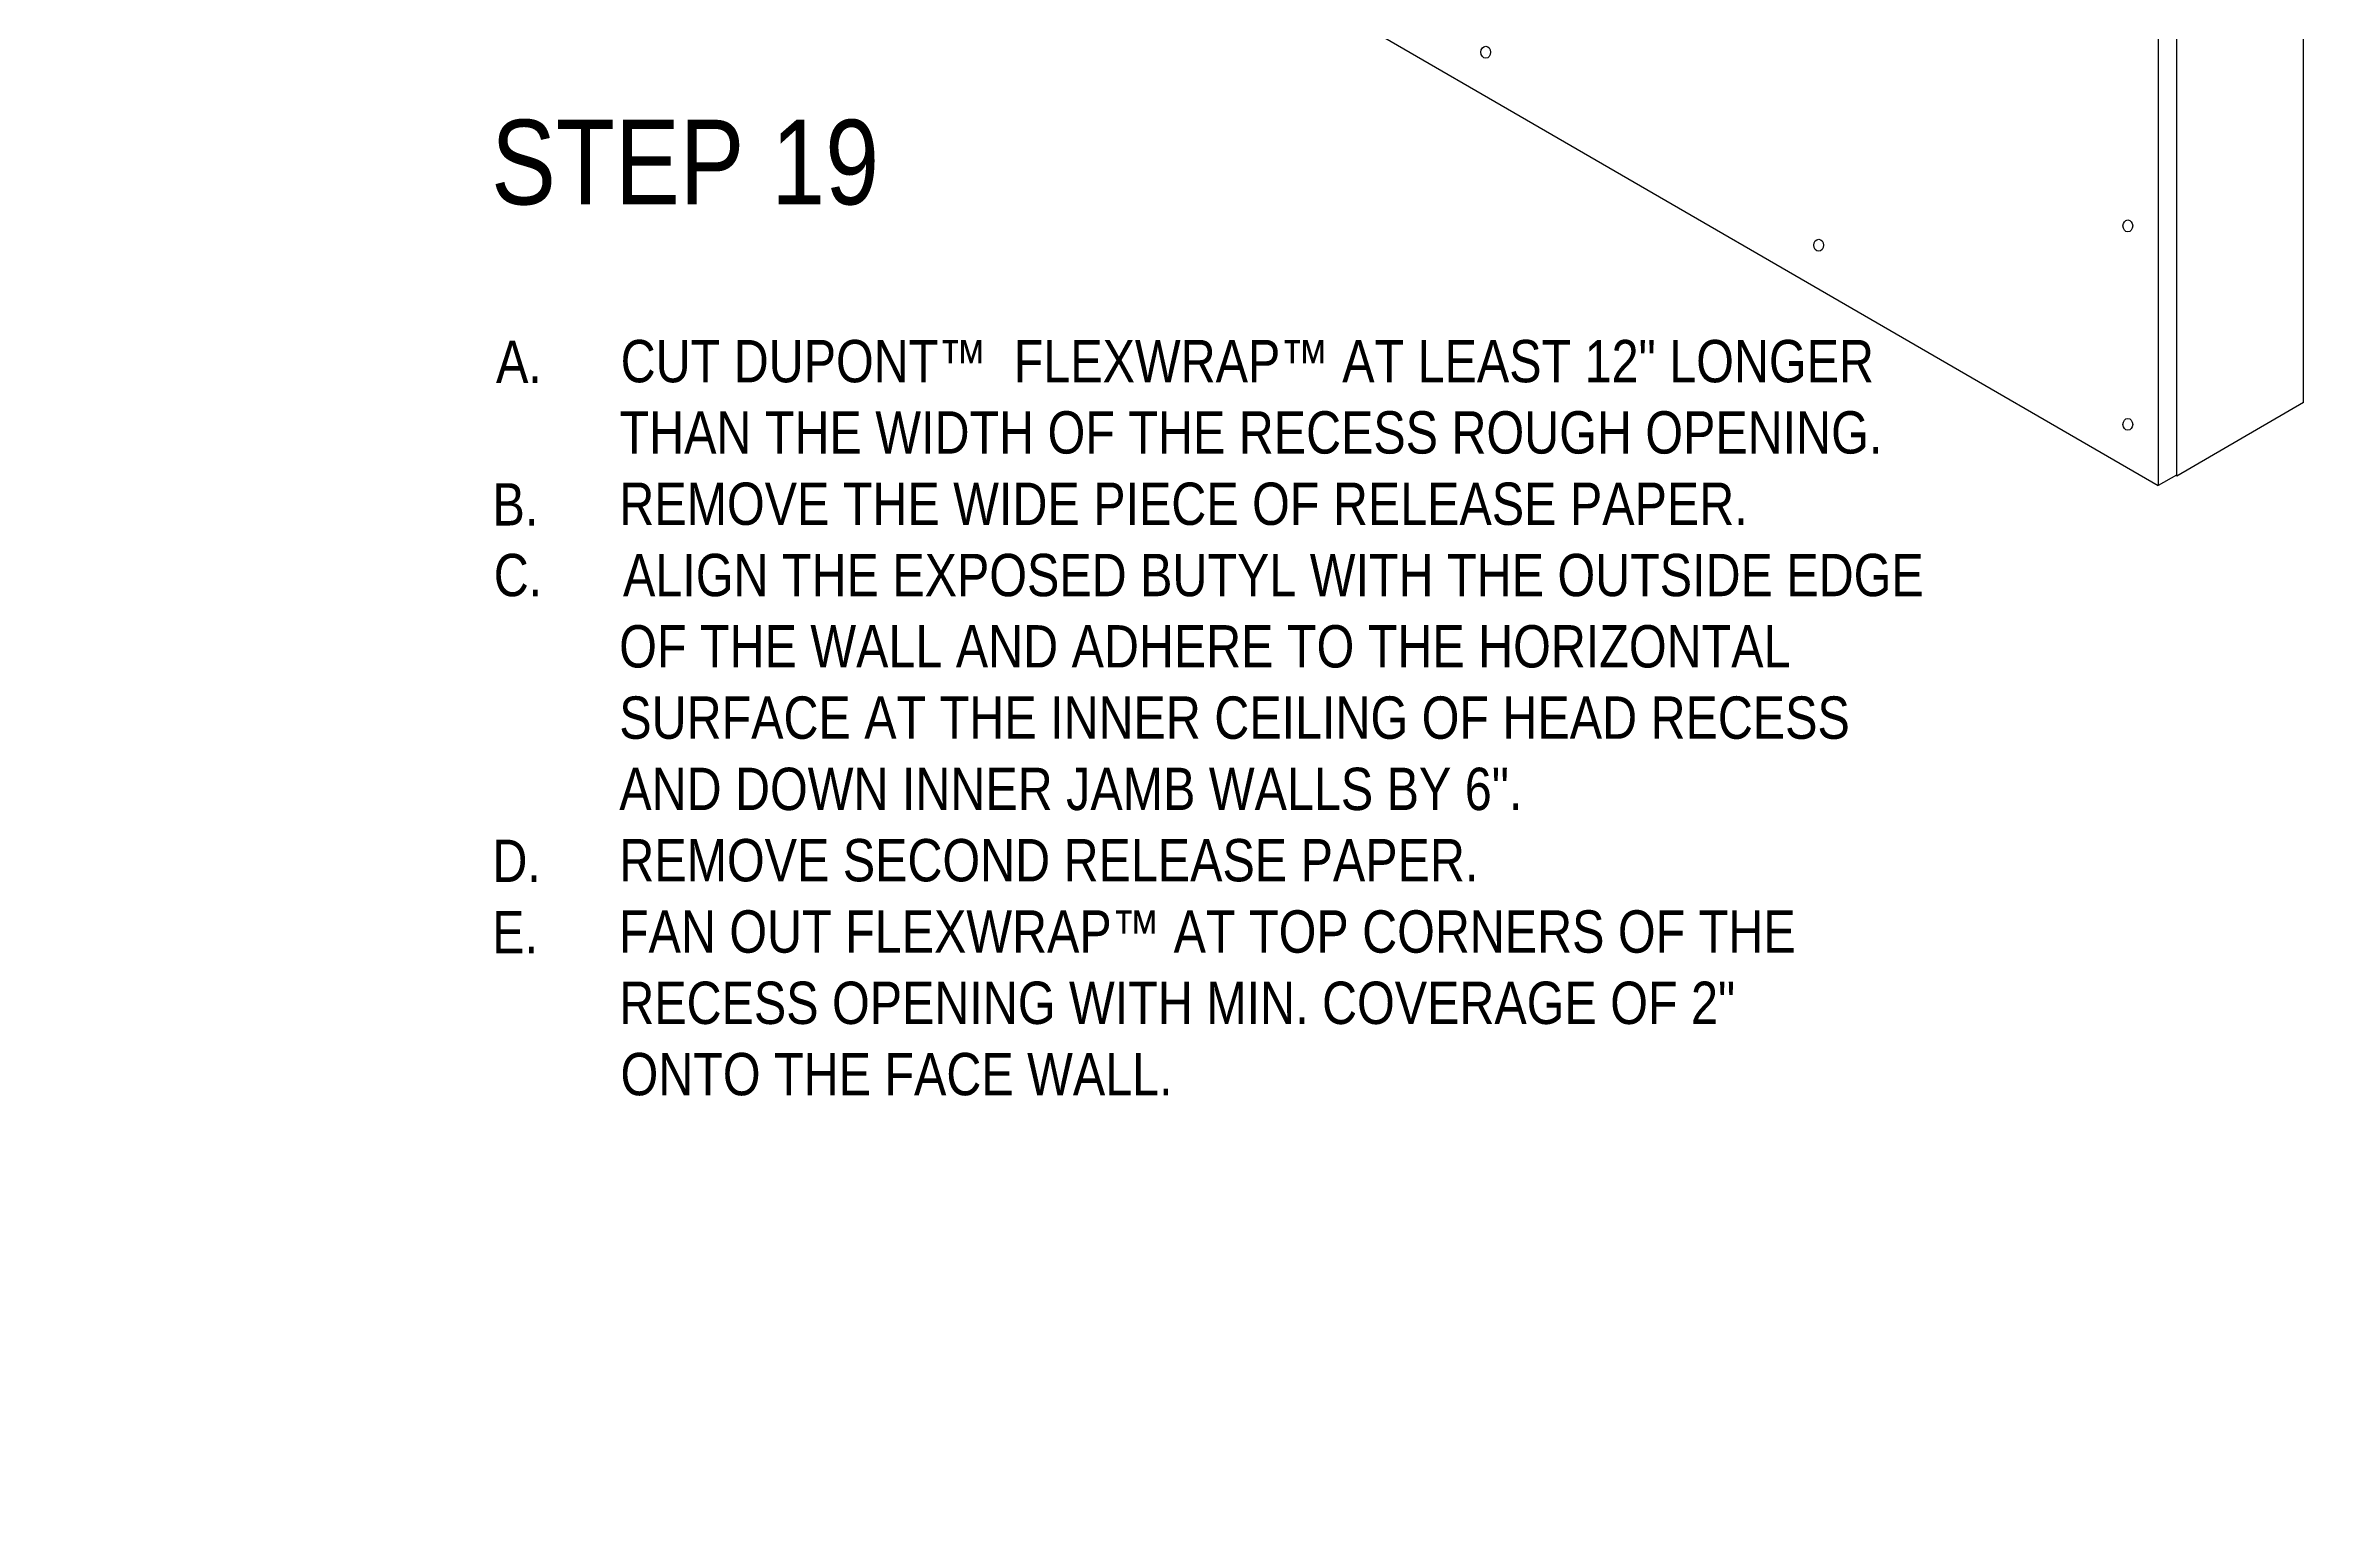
# Model space of a CAD drawing. Extents: x -1392 to 5791, y -3809 to 1722.
# Drawn here: x -609 to -1, y -2330 to -1939 of the extents above; entities that cross this region are included whole.
import ezdxf

# ---------------------------------------------------------------- set-up
doc = ezdxf.new("R2010")
doc.units = 0
doc.header["$MEASUREMENT"] = 0
for name, color, linetype, lineweight in [('.ATI-TEXT', 7, 'Continuous', 0), ('G-ANNO-TTLB', 7, 'Continuous', 0), ('WALL SCRATCH', 7, 'Continuous', 0)]:
    doc.layers.add(name, color=color, linetype=linetype, lineweight=lineweight)

# ---------------------------------------------------------------- blocks, each defined once
blk = doc.blocks.new('Block_70')
at = {"layer": '.ATI-TEXT', "char_height": 0.2, "attachment_point": 7}
for s, insert in [('\\C18;\\c0;\\FArial Narrow|b0|i0|c1;\\H11.251642;\\W1.000000;A.', (-489.61, -2028.46)), ('\\C18;\\c0;\\FArial Narrow|b0|i0|c1;\\H11.251642;\\W1.000000;CUT DUPONT™  FLEXWRAP™ AT LEAST 12" LONGER', (-456.47, -2028.46)), ('\\C18;\\c0;\\FArial Narrow|b0|i0|c1;\\H11.251642;\\W1.000000;THAN THE WIDTH OF THE RECESS ROUGH OPENING.', (-456.77, -2047.41)), ('\\C18;\\c0;\\FArial Narrow|b0|i0|c1;\\H11.251642;\\W1.000000;B.', (-490.56, -2066.37)), ('\\C18;\\c0;\\FArial Narrow|b0|i0|c1;\\H11.251642;\\W1.000000;REMOVE THE WIDE PIECE OF RELEASE PAPER.', (-456.84, -2066.37)), ('\\C18;\\c0;\\FArial Narrow|b0|i0|c1;\\H11.251642;\\W1.000000;C.', (-490.22, -2085.32)), ('\\C18;\\c0;\\FArial Narrow|b0|i0|c1;\\H11.251642;\\W1.000000;ALIGN THE EXPOSED BUTYL WITH THE OUTSIDE EDGE', (-455.85, -2085.32)), ('\\C18;\\c0;\\FArial Narrow|b0|i0|c1;\\H11.251642;\\W1.000000;OF THE WALL AND ADHERE TO THE HORIZONTAL', (-456.87, -2104.27)), ('\\C18;\\c0;\\FArial Narrow|b0|i0|c1;\\H11.251642;\\W1.000000;SURFACE AT THE INNER CEILING OF HEAD RECESS', (-456.84, -2123.22)), ('\\C18;\\c0;\\FArial Narrow|b0|i0|c1;\\H11.251642;\\W1.000000;AND DOWN INNER JAMB WALLS BY 6".', (-456.84, -2142.17)), ('\\C18;\\c0;\\FArial Narrow|b0|i0|c1;\\H11.251642;\\W1.000000;D.', (-490.58, -2161.12)), ('\\C18;\\c0;\\FArial Narrow|b0|i0|c1;\\H11.251642;\\W1.000000;REMOVE SECOND RELEASE PAPER.', (-456.84, -2161.12)), ('\\C18;\\c0;\\FArial Narrow|b0|i0|c1;\\H11.251642;\\W1.000000;E.', (-490.63, -2180.08)), ('\\C18;\\c0;\\FArial Narrow|b0|i0|c1;\\H11.251642;\\W1.000000;FAN OUT FLEXWRAP™ AT TOP CORNERS OF THE ', (-456.93, -2180.08)), ('\\C18;\\c0;\\FArial Narrow|b0|i0|c1;\\H11.251642;\\W1.000000;RECESS OPENING WITH MIN. COVERAGE OF 2"', (-456.84, -2199.03)), ('\\C18;\\c0;\\FArial Narrow|b0|i0|c1;\\H11.251642;\\W1.000000;ONTO THE FACE WALL.', (-456.51, -2217.98))]:
    blk.add_mtext(s, dxfattribs=dict(at, insert=insert))

msp = doc.modelspace()

# ---------------------------------------------------------------- hatches: boundary and pattern name
at = {"layer": 'G-ANNO-TTLB', "true_color": 0xff00ff, "transparency": 33554687}
h = msp.add_hatch(color=6, dxfattribs=at)
edge = h.paths.add_edge_path()
edge.add_spline(control_points=[(1773.02, -3692.6), (1773.02, -3692.6), (-1156.5, -3692.6), (-1156.5, -3692.6), (-1156.5, -3692.6), (-1156.5, -1235.6), (-1156.5, -1235.6), (-1156.5, -1235.6), (1773.02, -1235.6), (1773.02, -1235.6), (1773.02, -1235.6), (1773.02, -3692.6), (1773.02, -3692.6)], knot_values=[0, 0, 0, 0, 1, 1, 1, 2, 2, 2, 3, 3, 3, 4, 4, 4, 4], degree=3, periodic=0)
edge = h.paths.add_edge_path()
edge.add_spline(control_points=[(-1147.5, -1244.6), (-1147.5, -1244.6), (-1147.5, -3683.6), (-1147.5, -3683.6), (-1147.5, -3683.6), (1764.02, -3683.6), (1764.02, -3683.6), (1764.02, -3683.6), (1764.02, -1244.6), (1764.02, -1244.6), (1764.02, -1244.6), (-1147.5, -1244.6), (-1147.5, -1244.6)], knot_values=[0, 0, 0, 0, 1, 1, 1, 2, 2, 2, 3, 3, 3, 4, 4, 4, 4], degree=3, periodic=0)
edge.add_line((-1147.5, -1244.6), (-1147.5, -1244.6))

# ---------------------------------------------------------------- linework, layer by layer
at = {"layer": 'G-ANNO-TTLB'}
for points in [[(1773.02, -3692.6), (1773.02, -3692.6), (-1156.5, -3692.6), (-1156.5, -3692.6), (-1156.5, -3692.6), (-1156.5, -1235.6), (-1156.5, -1235.6), (-1156.5, -1235.6), (1773.02, -1235.6), (1773.02, -1235.6), (1773.02, -1235.6), (1773.02, -3692.6), (1773.02, -3692.6)], [(-1147.5, -1244.6), (-1147.5, -1244.6), (-1147.5, -3683.6), (-1147.5, -3683.6), (-1147.5, -3683.6), (1764.02, -3683.6), (1764.02, -3683.6), (1764.02, -3683.6), (1764.02, -1244.6), (1764.02, -1244.6), (1764.02, -1244.6), (-1147.5, -1244.6), (-1147.5, -1244.6)]]:
    msp.add_open_spline(points, degree=3, knots=[0, 0, 0, 0, 1, 1, 1, 2, 2, 2, 3, 3, 3, 4, 4, 4, 4], dxfattribs=at)
at = {"layer": 'WALL SCRATCH', "color": 33, "lineweight": 25, "true_color": 0xcc9966}
for q in [(-9.02, -1609.3), (-42.64, -2053.23)]:
    msp.add_line((-9.02, -2033.66), q, dxfattribs=at)
at = {"layer": 'WALL SCRATCH', "color": 2, "lineweight": 25, "true_color": 0xffff00}
for p, q in [((-42.64, -2053.23), (-42.64, -1628.87)), ((-47.59, -1631.4), (-47.59, -2055.76)), ((-316.38, -1900.15), (-47.59, -2055.76)), ((-316.38, -1900.15), (-47.59, -2055.76)), ((-42.78, -2052.97), (-47.59, -2055.76))]:
    msp.add_line(p, q, dxfattribs=at)
at = {"layer": 'WALL SCRATCH', "color": 252, "lineweight": 25, "true_color": 0x848484}
msp.add_lwpolyline([(-54.88, -1950.96)], dxfattribs=at)
for centre in [(-226.42, -1940.56), (-55.7, -1986.75), (-137.89, -1991.86), (-55.7, -2039.48)]:
    msp.add_ellipse(centre, major_axis=(0, 1.59), ratio=0.812499, dxfattribs=at)

# ---------------------------------------------------------------- block references
at = {"layer": '.ATI-TEXT'}
msp.add_blockref('Block_70', (0, 0), dxfattribs=at)

# ---------------------------------------------------------------- texts
at = {"layer": '.ATI-TEXT', "insert": (-490.9, -1981.34), "char_height": 0.2, "attachment_point": 7}
msp.add_mtext('\\C18;\\c0;\\FArial Narrow|b0|i0|c1;\\H22.503291;\\W1.000000;STEP 19', dxfattribs=at)

doc.saveas('drawing.dxf')
